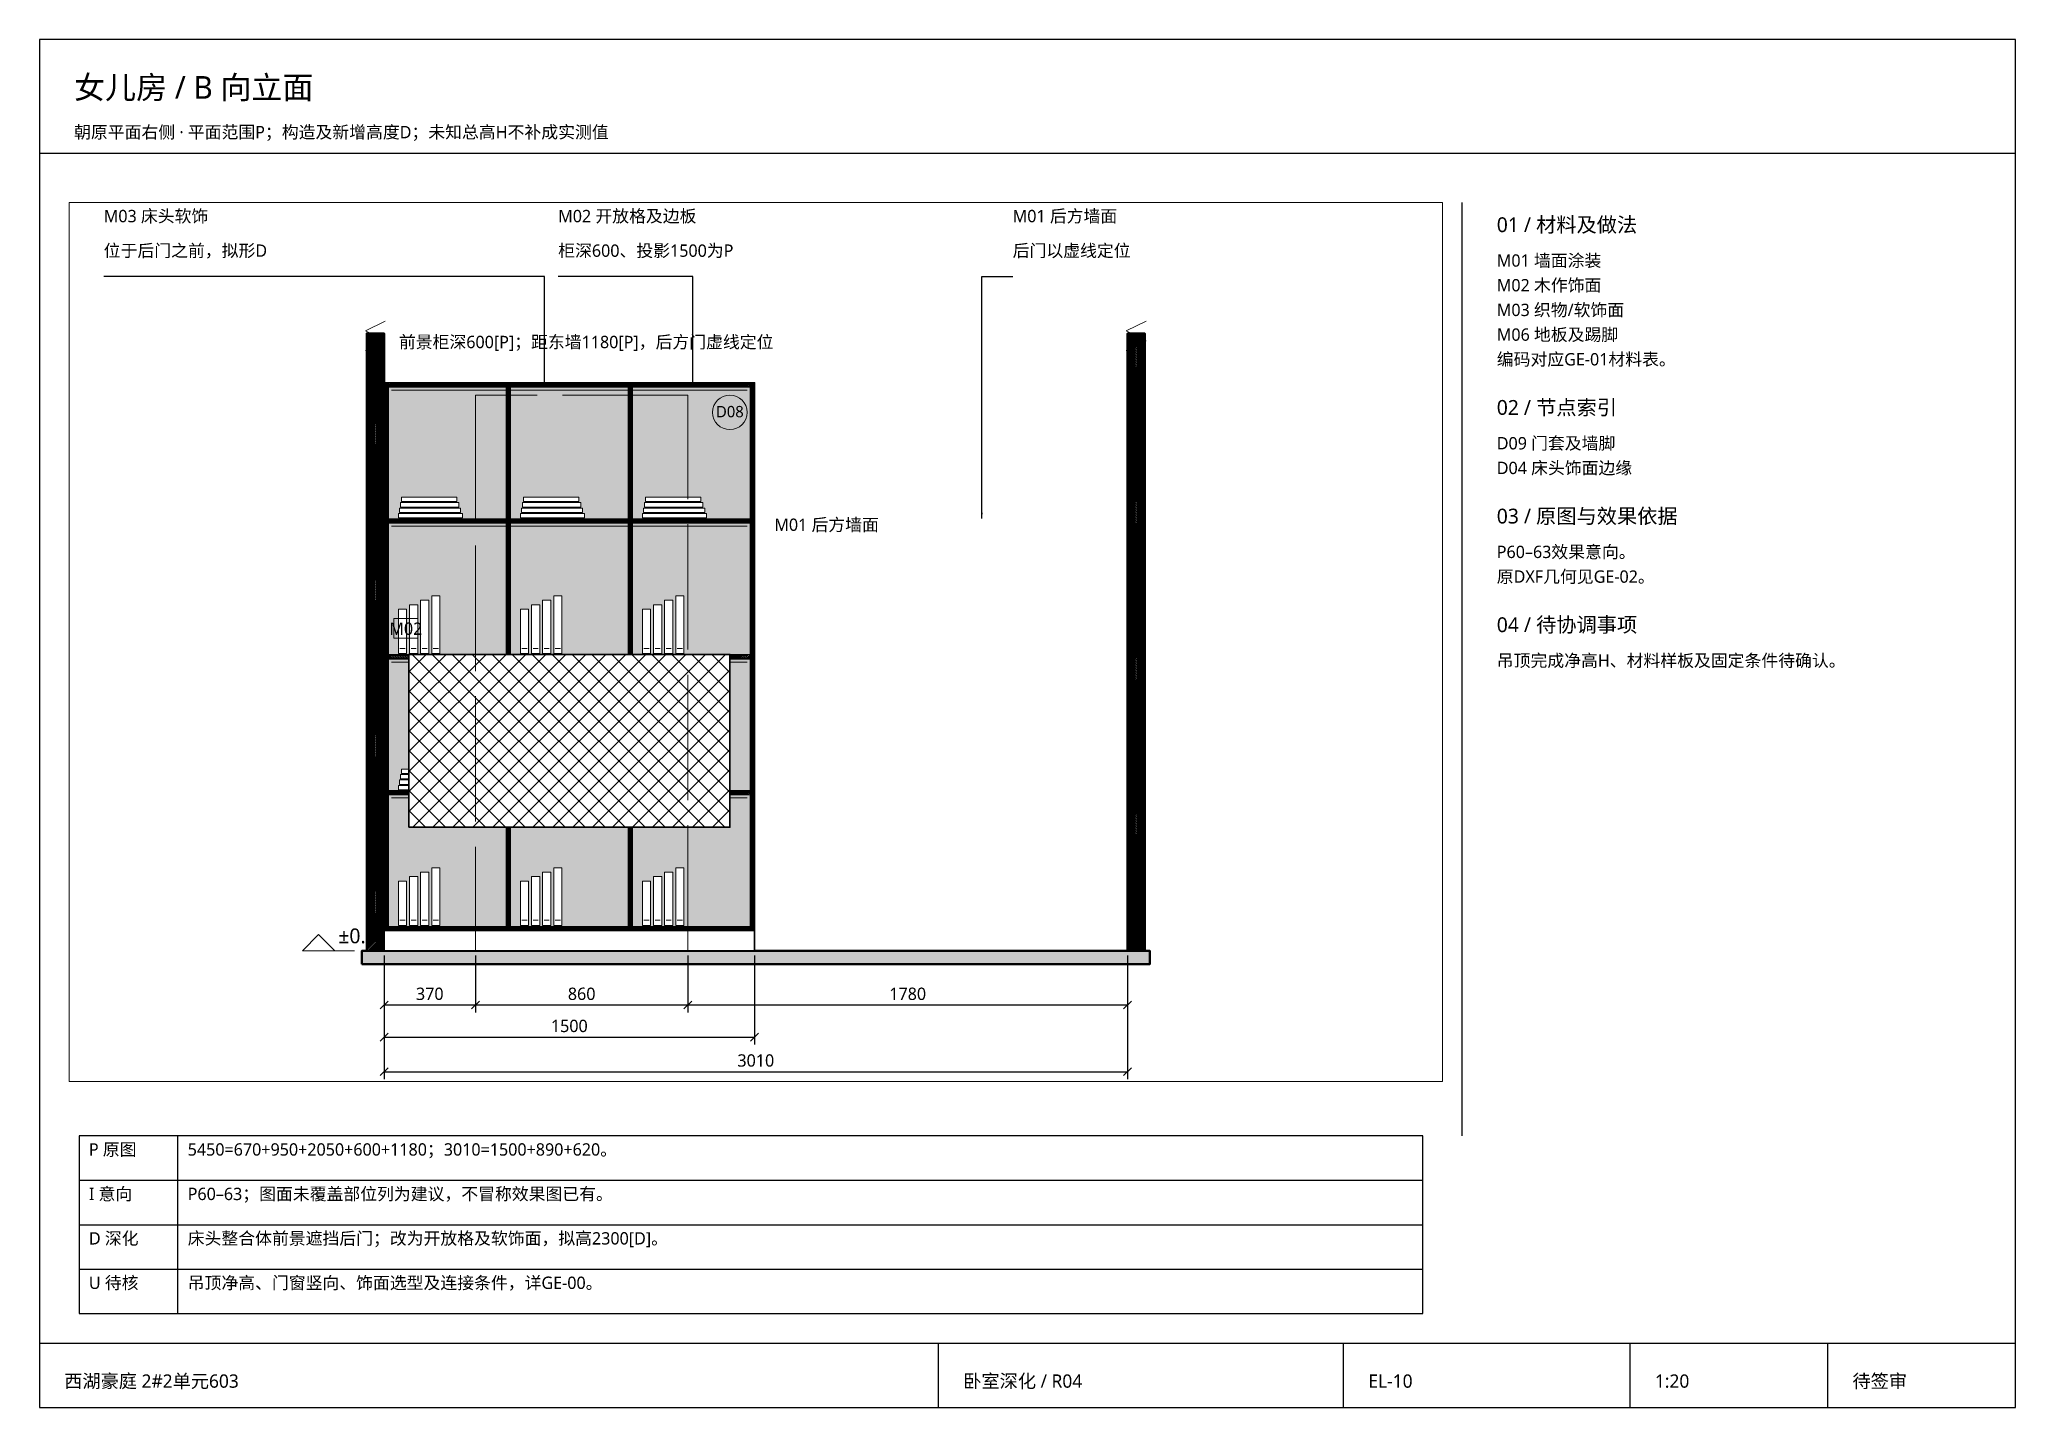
# Paper-space layout 'EL-10' of a CAD drawing. Header units: millimetres. Extents: x 10 to 410, y 10 to 287.
# The model-space entities are those that its viewports show. They can reach past a viewport. Long polylines and large blocks are cut down to what shows.
import ezdxf
from ezdxf.enums import TextEntityAlignment as Align

# ---------------------------------------------------------------- set-up
doc = ezdxf.new("R2010")
doc.units = ezdxf.units.MM
doc.linetypes.add('DASHED', pattern=[1.524, 1.27, -0.254])
for name, color, linetype, lineweight in [('A-DETAIL', 7, 'Continuous', 18), ('A-DIM', 7, 'Continuous', 13), ('A-FLOOR', 7, 'Continuous', 50), ('A-HATCH', 8, 'Continuous', 9), ('A-HIDDEN', 8, 'DASHED', 9), ('A-LIGHT', 7, 'Continuous', 18), ('A-MATERIAL', 7, 'Continuous', 13), ('A-OUTLINE', 7, 'Continuous', 35), ('A-PENDING', 8, 'DASHED', 13), ('A-RECESS', 8, 'Continuous', 13), ('A-SYMBOL', 7, 'Continuous', 18), ('A-TEXT', 7, 'Continuous', 13), ('A-WALL', 7, 'Continuous', 50), ('S-FRAME', 7, 'Continuous', 25), ('S-TEXT', 7, 'Continuous', 13)]:
    doc.layers.add(name, color=color, linetype=linetype, lineweight=lineweight)
doc.layers.add('S-VPORT', color=7, linetype='Continuous', lineweight=0, plot=False)
doc.styles.add('CN', font='NotoSansCJK-Regular.ttc')
doc.styles.add('OpenSansCondensed-Light', font='OpenSansCondensed-Light.ttf')
doc.dimstyles.new('EZDXF', dxfattribs={"dimtxt": 0.25, "dimasz": 0.175, "dimexe": 0.375, "dimexo": 0.125, "dimgap": 0.1, "dimtad": 1, "dimlfac": 100, "dimzin": 12, "dimdsep": 46, "dimtxsty": 'OpenSansCondensed-Light', "dimblk": 'ARCHTICK', "dimcen": 2.5, "dimazin": 3, "dimtfac": 0.5, "dimtmove": 2, "dimatfit": 3, "dimarcsym": 0})

# ---------------------------------------------------------------- blocks, each defined once
blk = doc.blocks.new('_ARCHTICK')
at = {"color": 0, "linetype": 'ByBlock', "const_width": 0.15}
blk.add_lwpolyline([(-0.5, -0.5), (0.5, 0.5)], dxfattribs=at)
blk = doc.blocks.new('LEVEL-FFL')
blk.add_line((0, 0), (210, 0))
blk.add_lwpolyline([(0, 0), (65, 65), (130, 0)], close=True)
at = {"style": 'CN'}
blk.add_attdef('VALUE', (145, 30), '', height=60, dxfattribs=at)
blk = doc.blocks.new('HW-HANDLE')
blk.add_lwpolyline([(-6, -80), (6, -80), (6, 80), (-6, 80)], close=True)
blk.add_circle((0, 0), 9)
at = {"style": 'CN'}
blk.add_attdef('STATUS', (18, 0), '', height=35, dxfattribs=at)

msp = doc.modelspace()

# ---------------------------------------------------------------- hatches: boundary and pattern name
at = {"layer": 'A-FLOOR'}
h = msp.add_hatch(color=7, dxfattribs=at)
h.dxf.hatch_style = 1
h.paths.add_polyline_path([(119910, -55), (123100, -55), (123100, 0), (119910, 0)])
at = {"layer": 'A-HATCH'}
h = msp.add_hatch(dxfattribs=at)
h.set_pattern_fill('ANSI31', scale=1.5)
h.paths.add_polyline_path([(119930, 0), (120000, 0), (120000, 2500), (119930, 2500)])
h = msp.add_hatch(dxfattribs=at)
h.set_pattern_fill('ANSI31', scale=1.5)
h.paths.add_polyline_path([(123010, 0), (123080, 0), (123080, 2500), (123010, 2500)])
h = msp.add_hatch(dxfattribs=at)
h.set_pattern_fill('ANSI31', scale=30, angle=45)
h.paths.add_polyline_path([(120370, 0), (121230, 0), (121230, 2250), (120370, 2250)])

# ---------------------------------------------------------------- linework, layer by layer
at = {"layer": 'A-DETAIL'}
msp.add_line((120395, 30), (120395, 2225), dxfattribs=at)
at = {"layer": 'A-FLOOR'}
msp.add_line((119910, 0), (123100, 0), dxfattribs=at)
msp.add_lwpolyline([(119910, -55), (123100, -55), (123100, 0), (119910, 0)], close=True, dxfattribs=at)
at = {"layer": 'A-MATERIAL'}
msp.add_lwpolyline([(120430, 1600), (120526, 1600), (120526, 1680), (120430, 1680)], close=True, dxfattribs=at)
at = {"layer": 'A-OUTLINE'}
for points in [[(120330, 0), (121270, 0), (121270, 2285), (120330, 2285)], [(120370, 0), (121230, 0), (121230, 2250), (120370, 2250)]]:
    msp.add_lwpolyline(points, close=True, dxfattribs=at)
at = {"layer": 'A-PENDING'}
for points in [[(119925, 2430), (120005, 2470), (119925, 2510), (120005, 2550)], [(123005, 2430), (123085, 2470), (123005, 2510), (123085, 2550)], [(120330, 2020), (120410, 2060), (120330, 2100), (120410, 2140)], [(121190, 2020), (121270, 2060), (121190, 2100), (121270, 2140)]]:
    msp.add_lwpolyline(points, dxfattribs=at)
at = {"layer": 'A-SYMBOL'}
msp.add_circle((121160, 1900), 70, dxfattribs=at)
at = {"layer": 'A-WALL'}
for points in [[(119930, 0), (120000, 0), (120000, 2500), (119930, 2500)], [(123010, 0), (123080, 0), (123080, 2500), (123010, 2500)]]:
    msp.add_lwpolyline(points, close=True, dxfattribs=at)

# ---------------------------------------------------------------- block references
at = {"layer": 'A-SYMBOL'}
for name, p, values in [('HW-HANDLE', (121140, 1050), {'STATUS': 'D'}), ('LEVEL-FFL', (119670, 0), {'VALUE': '±0.000'})]:
    msp.add_blockref(name, p, dxfattribs=at).add_auto_attribs(values)

# ---------------------------------------------------------------- texts
at = {"layer": 'A-MATERIAL', "style": 'CN'}
msp.add_text('M02', height=50, dxfattribs=at).set_placement((120478, 1614), align=Align.CENTER)
at = {"layer": 'A-PENDING', "style": 'CN'}
msp.add_text('HD：U', height=50, dxfattribs=at).set_placement((120410, 120))
at = {"layer": 'A-SYMBOL', "style": 'CN'}
msp.add_text('D09', height=46, dxfattribs=at).set_placement((121160, 1880), align=Align.CENTER)
at = {"layer": 'A-TEXT', "style": 'CN'}
for s, p in [('前景柜深600[P]；距东墙1180[P]，后方门虚线定位', (120060, 2440)), ('M01 后方墙面', (121580, 1700))]:
    msp.add_text(s, height=50, dxfattribs=at).set_placement(p)

# ---------------------------------------------------------------- dimensions: what is measured, and where the dimension line sits
at = {"layer": 'A-DIM'}
msp.add_linear_dim(base=(120000, -490), p1=(120000, 0), p2=(123010, 0), dimstyle='EZDXF', override={"dimscale": 20, "dimtxt": 2.5, "dimasz": 2, "dimexe": 1.5, "dimexo": 1, "dimgap": 1, "dimtad": 1, "dimdec": 0, "dimlfac": 1, "dimzin": 8, "dimpost": '', "dimtxsty": 'CN', "dimtsz": 0.8, "dimclrd": 0, "dimclre": 0, "dimclrt": 0}, dxfattribs=at).render()

# ---------------------------------------------------------------- next in the draw order: wipeouts: each hides what was drawn before it
msp.add_wipeout([(120000, 0), (121500, 0), (121500, 2300), (120000, 2300)])

# ---------------------------------------------------------------- next in the draw order: hatches: boundary and pattern name
at = {"layer": 'A-HATCH'}
h = msp.add_hatch(dxfattribs=at)
h.set_pattern_fill('ANSI31', scale=1.5)
h.paths.add_polyline_path([(120000, 80), (120018, 80), (120018, 2300), (120000, 2300)])
h = msp.add_hatch(dxfattribs=at)
h.set_pattern_fill('ANSI31', scale=1.5)
h.paths.add_polyline_path([(120494, 80), (120512, 80), (120512, 2300), (120494, 2300)])
h = msp.add_hatch(dxfattribs=at)
h.set_pattern_fill('ANSI31', scale=1.5)
h.paths.add_polyline_path([(120988, 80), (121006, 80), (121006, 2300), (120988, 2300)])
h = msp.add_hatch(dxfattribs=at)
h.set_pattern_fill('ANSI31', scale=1.5)
h.paths.add_polyline_path([(121482, 80), (121500, 80), (121500, 2300), (121482, 2300)])
at = {"layer": 'A-RECESS'}
h = msp.add_hatch(color=9, dxfattribs=at)
h.dxf.hatch_style = 1
h.paths.add_polyline_path([(120018, 98), (121482, 98), (121482, 2282), (120018, 2282)])

# ---------------------------------------------------------------- next in the draw order: linework, layer by layer
at = {"layer": 'A-DETAIL'}
for points in [[(120000, 80), (120018, 80), (120018, 2300), (120000, 2300)], [(120494, 80), (120512, 80), (120512, 2300), (120494, 2300)], [(120988, 80), (121006, 80), (121006, 2300), (120988, 2300)], [(121482, 80), (121500, 80), (121500, 2300), (121482, 2300)], [(120000, 0), (121500, 0), (121500, 80), (120000, 80)]]:
    msp.add_lwpolyline(points, close=True, dxfattribs=at)
at = {"layer": 'A-OUTLINE'}
msp.add_lwpolyline([(120000, 0), (121500, 0), (121500, 2300), (120000, 2300)], close=True, dxfattribs=at)

# ---------------------------------------------------------------- next in the draw order: texts
at = {"layer": 'A-SYMBOL', "style": 'CN'}
msp.add_text('D08', height=46, dxfattribs=at).set_placement((121400, 2160), align=Align.CENTER)

# ---------------------------------------------------------------- next in the draw order: dimensions: what is measured, and where the dimension line sits
at = {"layer": 'A-DIM'}
for base, p1, p2 in [((120000, -220), (120000, 0), (120370, 0)), ((120000, -350), (120000, 0), (121500, 0)), ((120370, -220), (120370, 0), (121230, 0)), ((121230, -220), (121230, 0), (123010, 0))]:
    msp.add_linear_dim(base=base, p1=p1, p2=p2, dimstyle='EZDXF', override={"dimscale": 20, "dimtxt": 2.5, "dimasz": 2, "dimexe": 1.5, "dimexo": 1, "dimgap": 1, "dimtad": 1, "dimdec": 0, "dimlfac": 1, "dimzin": 8, "dimpost": '', "dimtxsty": 'CN', "dimtsz": 0.8, "dimclrd": 0, "dimclre": 0, "dimclrt": 0}, dxfattribs=at).render()

# ---------------------------------------------------------------- next in the draw order: wipeouts: each hides what was drawn before it
for points in [[(120018, 2282), (121482, 2282), (121482, 2300), (120018, 2300)], [(120018, 1731.5), (121482, 1731.5), (121482, 1749.5), (120018, 1749.5)], [(120018, 1181), (121482, 1181), (121482, 1199), (120018, 1199)], [(120018, 630.5), (121482, 630.5), (121482, 648.5), (120018, 648.5)], [(120018, 80), (121482, 80), (121482, 98), (120018, 98)]]:
    msp.add_wipeout(points)

# ---------------------------------------------------------------- next in the draw order: hatches: boundary and pattern name
at = {"layer": 'A-HATCH'}
h = msp.add_hatch(dxfattribs=at)
h.set_pattern_fill('ANSI31', scale=1.5)
h.paths.add_polyline_path([(120018, 2282), (121482, 2282), (121482, 2300), (120018, 2300)])
h = msp.add_hatch(dxfattribs=at)
h.set_pattern_fill('ANSI31', scale=1.5)
h.paths.add_polyline_path([(120018, 1731.5), (121482, 1731.5), (121482, 1749.5), (120018, 1749.5)])
h = msp.add_hatch(dxfattribs=at)
h.set_pattern_fill('ANSI31', scale=1.5)
h.paths.add_polyline_path([(120018, 1181), (121482, 1181), (121482, 1199), (120018, 1199)])
h = msp.add_hatch(dxfattribs=at)
h.set_pattern_fill('ANSI31', scale=1.5)
h.paths.add_polyline_path([(120018, 630.5), (121482, 630.5), (121482, 648.5), (120018, 648.5)])
h = msp.add_hatch(dxfattribs=at)
h.set_pattern_fill('ANSI31', scale=1.5)
h.paths.add_polyline_path([(120018, 80), (121482, 80), (121482, 98), (120018, 98)])

# ---------------------------------------------------------------- next in the draw order: linework, layer by layer
at = {"layer": 'A-DETAIL'}
for points in [[(120018, 2282), (121482, 2282), (121482, 2300), (120018, 2300)], [(120018, 1731.5), (121482, 1731.5), (121482, 1749.5), (120018, 1749.5)], [(120018, 1181), (121482, 1181), (121482, 1199), (120018, 1199)], [(120018, 630.5), (121482, 630.5), (121482, 648.5), (120018, 648.5)], [(120018, 80), (121482, 80), (121482, 98), (120018, 98)]]:
    msp.add_lwpolyline(points, close=True, dxfattribs=at)
at = {"layer": 'A-LIGHT'}
for p, q in [((120030, 2270), (121470, 2270)), ((120030, 1719.5), (121470, 1719.5)), ((120030, 1169), (121470, 1169)), ((120030, 618.5), (121470, 618.5))]:
    msp.add_line(p, q, dxfattribs=at)
at = {"layer": 'A-SYMBOL'}
msp.add_circle((121400, 2180), 70, dxfattribs=at)

# ---------------------------------------------------------------- next in the draw order: wipeouts: each hides what was drawn before it
for points in [[(120058, 1752.5), (120318, 1752.5), (120318, 1770.5), (120058, 1770.5)], [(120552, 1752.5), (120812, 1752.5), (120812, 1770.5), (120552, 1770.5)], [(121046, 1752.5), (121306, 1752.5), (121306, 1770.5), (121046, 1770.5)], [(120058, 1203), (120091, 1203), (120091, 1383), (120058, 1383)], [(120552, 1203), (120585, 1203), (120585, 1383), (120552, 1383)], [(121046, 1203), (121079, 1203), (121079, 1383), (121046, 1383)], [(120058, 651.5), (120318, 651.5), (120318, 669.5), (120058, 669.5)], [(120552, 651.5), (120812, 651.5), (120812, 669.5), (120552, 669.5)], [(121046, 651.5), (121306, 651.5), (121306, 669.5), (121046, 669.5)], [(120058, 102), (120091, 102), (120091, 282), (120058, 282)], [(120552, 102), (120585, 102), (120585, 282), (120552, 282)], [(121046, 102), (121079, 102), (121079, 282), (121046, 282)]]:
    msp.add_wipeout(points)

# ---------------------------------------------------------------- next in the draw order: linework, layer by layer
at = {"layer": 'A-DETAIL'}
for p, q in [((120064, 1224), (120085, 1224)), ((120558, 1224), (120579, 1224)), ((121052, 1224), (121073, 1224)), ((120064, 123), (120085, 123)), ((120558, 123), (120579, 123)), ((121052, 123), (121073, 123))]:
    msp.add_line(p, q, dxfattribs=at)
for points in [[(120058, 1752.5), (120318, 1752.5), (120318, 1770.5), (120058, 1770.5)], [(120552, 1752.5), (120812, 1752.5), (120812, 1770.5), (120552, 1770.5)], [(121046, 1752.5), (121306, 1752.5), (121306, 1770.5), (121046, 1770.5)], [(120058, 1203), (120091, 1203), (120091, 1383), (120058, 1383)], [(120552, 1203), (120585, 1203), (120585, 1383), (120552, 1383)], [(121046, 1203), (121079, 1203), (121079, 1383), (121046, 1383)], [(120058, 651.5), (120318, 651.5), (120318, 669.5), (120058, 669.5)], [(120552, 651.5), (120812, 651.5), (120812, 669.5), (120552, 669.5)], [(121046, 651.5), (121306, 651.5), (121306, 669.5), (121046, 669.5)], [(120058, 102), (120091, 102), (120091, 282), (120058, 282)], [(120552, 102), (120585, 102), (120585, 282), (120552, 282)], [(121046, 102), (121079, 102), (121079, 282), (121046, 282)]]:
    msp.add_lwpolyline(points, close=True, dxfattribs=at)

# ---------------------------------------------------------------- next in the draw order: wipeouts: each hides what was drawn before it
for points in [[(120062, 1774.5), (120310, 1774.5), (120310, 1792.5), (120062, 1792.5)], [(120556, 1774.5), (120804, 1774.5), (120804, 1792.5), (120556, 1792.5)], [(121050, 1774.5), (121298, 1774.5), (121298, 1792.5), (121050, 1792.5)], [(120103, 1203), (120136, 1203), (120136, 1401), (120103, 1401)], [(120597, 1203), (120630, 1203), (120630, 1401), (120597, 1401)], [(121091, 1203), (121124, 1203), (121124, 1401), (121091, 1401)], [(120062, 673.5), (120310, 673.5), (120310, 691.5), (120062, 691.5)], [(120556, 673.5), (120804, 673.5), (120804, 691.5), (120556, 691.5)], [(121050, 673.5), (121298, 673.5), (121298, 691.5), (121050, 691.5)], [(120103, 102), (120136, 102), (120136, 300), (120103, 300)], [(120597, 102), (120630, 102), (120630, 300), (120597, 300)], [(121091, 102), (121124, 102), (121124, 300), (121091, 300)]]:
    msp.add_wipeout(points)

# ---------------------------------------------------------------- next in the draw order: linework, layer by layer
for p, q in [((120109, 1224), (120130, 1224)), ((120603, 1224), (120624, 1224)), ((121097, 1224), (121118, 1224)), ((120109, 123), (120130, 123)), ((120603, 123), (120624, 123)), ((121097, 123), (121118, 123))]:
    msp.add_line(p, q, dxfattribs=at)
for points in [[(120062, 1774.5), (120310, 1774.5), (120310, 1792.5), (120062, 1792.5)], [(120556, 1774.5), (120804, 1774.5), (120804, 1792.5), (120556, 1792.5)], [(121050, 1774.5), (121298, 1774.5), (121298, 1792.5), (121050, 1792.5)], [(120103, 1203), (120136, 1203), (120136, 1401), (120103, 1401)], [(120597, 1203), (120630, 1203), (120630, 1401), (120597, 1401)], [(121091, 1203), (121124, 1203), (121124, 1401), (121091, 1401)], [(120062, 673.5), (120310, 673.5), (120310, 691.5), (120062, 691.5)], [(120556, 673.5), (120804, 673.5), (120804, 691.5), (120556, 691.5)], [(121050, 673.5), (121298, 673.5), (121298, 691.5), (121050, 691.5)], [(120103, 102), (120136, 102), (120136, 300), (120103, 300)], [(120597, 102), (120630, 102), (120630, 300), (120597, 300)], [(121091, 102), (121124, 102), (121124, 300), (121091, 300)]]:
    msp.add_lwpolyline(points, close=True, dxfattribs=at)

# ---------------------------------------------------------------- next in the draw order: wipeouts: each hides what was drawn before it
for points in [[(120066, 1796.5), (120302, 1796.5), (120302, 1814.5), (120066, 1814.5)], [(120560, 1796.5), (120796, 1796.5), (120796, 1814.5), (120560, 1814.5)], [(121054, 1796.5), (121290, 1796.5), (121290, 1814.5), (121054, 1814.5)], [(120148, 1203), (120181, 1203), (120181, 1419), (120148, 1419)], [(120642, 1203), (120675, 1203), (120675, 1419), (120642, 1419)], [(121136, 1203), (121169, 1203), (121169, 1419), (121136, 1419)], [(120066, 695.5), (120302, 695.5), (120302, 713.5), (120066, 713.5)], [(120560, 695.5), (120796, 695.5), (120796, 713.5), (120560, 713.5)], [(121054, 695.5), (121290, 695.5), (121290, 713.5), (121054, 713.5)], [(120148, 102), (120181, 102), (120181, 318), (120148, 318)], [(120642, 102), (120675, 102), (120675, 318), (120642, 318)], [(121136, 102), (121169, 102), (121169, 318), (121136, 318)]]:
    msp.add_wipeout(points)

# ---------------------------------------------------------------- next in the draw order: linework, layer by layer
for p, q in [((120154, 1224), (120175, 1224)), ((120648, 1224), (120669, 1224)), ((121142, 1224), (121163, 1224)), ((120154, 123), (120175, 123)), ((120648, 123), (120669, 123)), ((121142, 123), (121163, 123))]:
    msp.add_line(p, q, dxfattribs=at)
for points in [[(120066, 1796.5), (120302, 1796.5), (120302, 1814.5), (120066, 1814.5)], [(120560, 1796.5), (120796, 1796.5), (120796, 1814.5), (120560, 1814.5)], [(121054, 1796.5), (121290, 1796.5), (121290, 1814.5), (121054, 1814.5)], [(120148, 1203), (120181, 1203), (120181, 1419), (120148, 1419)], [(120642, 1203), (120675, 1203), (120675, 1419), (120642, 1419)], [(121136, 1203), (121169, 1203), (121169, 1419), (121136, 1419)], [(120066, 695.5), (120302, 695.5), (120302, 713.5), (120066, 713.5)], [(120560, 695.5), (120796, 695.5), (120796, 713.5), (120560, 713.5)], [(121054, 695.5), (121290, 695.5), (121290, 713.5), (121054, 713.5)], [(120148, 102), (120181, 102), (120181, 318), (120148, 318)], [(120642, 102), (120675, 102), (120675, 318), (120642, 318)], [(121136, 102), (121169, 102), (121169, 318), (121136, 318)]]:
    msp.add_lwpolyline(points, close=True, dxfattribs=at)
at = {"layer": 'A-MATERIAL'}
msp.add_lwpolyline([(120040, 1265), (120136, 1265), (120136, 1345), (120040, 1345)], close=True, dxfattribs=at)

# ---------------------------------------------------------------- next in the draw order: texts
at = {"layer": 'A-MATERIAL', "style": 'CN'}
msp.add_text('M02', height=50, dxfattribs=at).set_placement((120088, 1279), align=Align.CENTER)

# ---------------------------------------------------------------- next in the draw order: wipeouts: each hides what was drawn before it
for points in [[(120070, 1818.5), (120294, 1818.5), (120294, 1836.5), (120070, 1836.5)], [(120564, 1818.5), (120788, 1818.5), (120788, 1836.5), (120564, 1836.5)], [(121058, 1818.5), (121282, 1818.5), (121282, 1836.5), (121058, 1836.5)], [(120193, 1203), (120226, 1203), (120226, 1437), (120193, 1437)], [(120687, 1203), (120720, 1203), (120720, 1437), (120687, 1437)], [(121181, 1203), (121214, 1203), (121214, 1437), (121181, 1437)], [(120070, 717.5), (120294, 717.5), (120294, 735.5), (120070, 735.5)], [(120564, 717.5), (120788, 717.5), (120788, 735.5), (120564, 735.5)], [(121058, 717.5), (121282, 717.5), (121282, 735.5), (121058, 735.5)], [(120193, 102), (120226, 102), (120226, 336), (120193, 336)], [(120687, 102), (120720, 102), (120720, 336), (120687, 336)], [(121181, 102), (121214, 102), (121214, 336), (121181, 336)]]:
    msp.add_wipeout(points)

# ---------------------------------------------------------------- next in the draw order: linework, layer by layer
at = {"layer": 'A-DETAIL'}
for p, q in [((120199, 1224), (120220, 1224)), ((120693, 1224), (120714, 1224)), ((121187, 1224), (121208, 1224)), ((120199, 123), (120220, 123)), ((120693, 123), (120714, 123)), ((121187, 123), (121208, 123))]:
    msp.add_line(p, q, dxfattribs=at)
for points in [[(120070, 1818.5), (120294, 1818.5), (120294, 1836.5), (120070, 1836.5)], [(120564, 1818.5), (120788, 1818.5), (120788, 1836.5), (120564, 1836.5)], [(121058, 1818.5), (121282, 1818.5), (121282, 1836.5), (121058, 1836.5)], [(120193, 1203), (120226, 1203), (120226, 1437), (120193, 1437)], [(120687, 1203), (120720, 1203), (120720, 1437), (120687, 1437)], [(121181, 1203), (121214, 1203), (121214, 1437), (121181, 1437)], [(120070, 717.5), (120294, 717.5), (120294, 735.5), (120070, 735.5)], [(120564, 717.5), (120788, 717.5), (120788, 735.5), (120564, 735.5)], [(121058, 717.5), (121282, 717.5), (121282, 735.5), (121058, 735.5)], [(120193, 102), (120226, 102), (120226, 336), (120193, 336)], [(120687, 102), (120720, 102), (120720, 336), (120687, 336)], [(121181, 102), (121214, 102), (121214, 336), (121181, 336)]]:
    msp.add_lwpolyline(points, close=True, dxfattribs=at)

# ---------------------------------------------------------------- next in the draw order: wipeouts: each hides what was drawn before it
msp.add_wipeout([(120100, 500), (121400, 500), (121400, 1200), (120100, 1200)])

# ---------------------------------------------------------------- next in the draw order: hatches: boundary and pattern name
at = {"layer": 'A-HATCH'}
h = msp.add_hatch(dxfattribs=at)
h.set_pattern_fill('ANSI37', scale=18)
h.paths.add_polyline_path([(120100, 500), (121400, 500), (121400, 1200), (120100, 1200)])

# ---------------------------------------------------------------- next in the draw order: linework, layer by layer
at = {"layer": 'A-HIDDEN'}
msp.add_lwpolyline([(120370, 0), (121230, 0), (121230, 2250), (120370, 2250)], close=True, dxfattribs=at)
at = {"layer": 'A-OUTLINE'}
msp.add_lwpolyline([(120100, 500), (121400, 500), (121400, 1200), (120100, 1200)], close=True, dxfattribs=at)

psp = doc.layouts.new('EL-10')

# ---------------------------------------------------------------- linework, layer by layer
at = {"layer": 'S-FRAME'}
for p, q in [((10, 264), (410, 264)), ((298, 65), (298, 254)), ((38, 29), (38, 65)), ((18, 56), (290, 56)), ((18, 47), (290, 47)), ((18, 38), (290, 38)), ((10, 23), (410, 23)), ((192, 10), (192, 23)), ((274, 10), (274, 23)), ((332, 10), (332, 23)), ((372, 10), (372, 23))]:
    psp.add_line(p, q, dxfattribs=at)
for points in [[(10, 10), (410, 10), (410, 287), (10, 287)], [(18, 29), (290, 29), (290, 65), (18, 65)]]:
    psp.add_lwpolyline(points, close=True, dxfattribs=at)

# ---------------------------------------------------------------- texts
at = {"layer": 'S-TEXT', "style": 'CN'}
for s, height, p in [('女儿房 / B 向立面', 4.6, (17, 275)), ('朝原平面右侧 · 平面范围P；构造及新增高度D；未知总高H不补成实测值', 2.5, (17, 267)), ('M03 床头软饰', 2.5, (23, 250)), ('M02 开放格及边板', 2.5, (115, 250)), ('M01 后方墙面', 2.5, (207, 250)), ('01 / 材料及做法', 3, (305, 248)), ('位于后门之前，拟形D', 2.5, (23, 243)), ('柜深600、投影1500为P', 2.5, (115, 243)), ('后门以虚线定位', 2.5, (207, 243)), ('M01 墙面涂装', 2.5, (305, 241)), ('M02 木作饰面', 2.5, (305, 236)), ('M03 织物/软饰面', 2.5, (305, 231)), ('M06 地板及踢脚', 2.5, (305, 226)), ('编码对应GE-01材料表。', 2.5, (305, 221)), ('02 / 节点索引', 3, (305, 211)), ('D09 门套及墙脚', 2.5, (305, 204)), ('D04 床头饰面边缘', 2.5, (305, 199)), ('03 / 原图与效果依据', 3, (305, 189)), ('P60–63效果意向。', 2.5, (305, 182)), ('原DXF几何见GE-02。', 2.5, (305, 177)), ('04 / 待协调事项', 3, (305, 167)), ('吊顶完成净高H、材料样板及固定条件待确认。', 2.5, (305, 160)), ('P 原图', 2.5, (20, 61)), ('5450=670+950+2050+600+1180；3010=1500+890+620。', 2.5, (40, 61)), ('I 意向', 2.5, (20, 52)), ('P60–63；图面未覆盖部位列为建议，不冒称效果图已有。', 2.5, (40, 52)), ('D 深化', 2.5, (20, 43)), ('床头整合体前景遮挡后门；改为开放格及软饰面，拟高2300[D]。', 2.5, (40, 43)), ('U 待核', 2.5, (20, 34)), ('吊顶净高、门窗竖向、饰面选型及连接条件，详GE-00。', 2.5, (40, 34)), ('西湖豪庭 2#2单元603', 2.7, (15, 14)), ('卧室深化 / R04', 2.7, (197, 14)), ('EL-10', 2.7, (279, 14)), ('1:20', 2.7, (337, 14)), ('待签审', 2.7, (377, 14))]:
    psp.add_text(s, height=height, dxfattribs=at).set_placement(p)

# ---------------------------------------------------------------- leaders
at = {"layer": 'A-MATERIAL'}
for points in [[(112.25, 147.5), (112.25, 239), (23, 239)], [(142.25, 190), (142.25, 239), (115, 239)], [(200.75, 190), (200.75, 239), (207, 239)]]:
    psp.add_leader(points, dimstyle='EZDXF', override={"dimscale": 1, "dimasz": 1.2}, dxfattribs=at)

# ---------------------------------------------------------------- viewports
at = {"layer": 'S-VPORT'}
psp.add_viewport(center=(155, 165), size=(278, 178), view_center_point=(121505, 1250), view_height=3560, dxfattribs=at)

doc.saveas('drawing.dxf')
